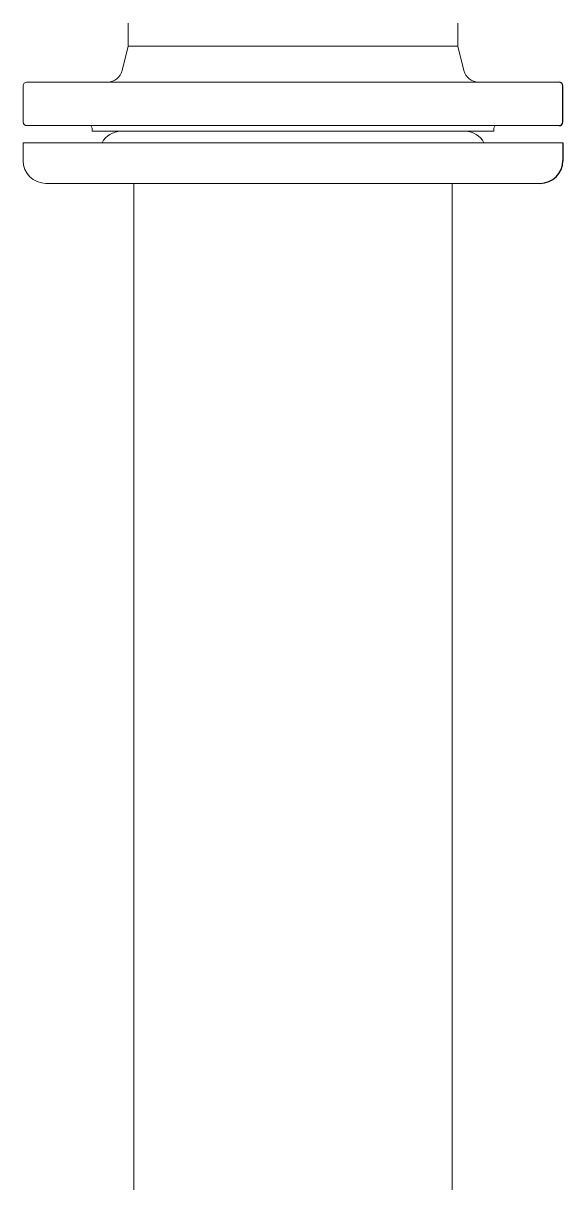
# Model space of a CAD drawing. Header units: millimetres. Extents: x 0 to 100323, y 0 to 59400.
# Drawn here: x 24974 to 25259, y 20293 to 20905 of the extents above; entities that cross this region are included whole.
import ezdxf

# ---------------------------------------------------------------- set-up
doc = ezdxf.new("R2010")
doc.units = ezdxf.units.MM
doc.header["$LTSCALE"] = 100
doc.layers.add('P_Biomass (BM)', color=150, linetype='Continuous', lineweight=18, true_color=0x007fff)
doc.layers.add('Visible', color=7, linetype='Continuous', lineweight=25)

msp = doc.modelspace()

# ---------------------------------------------------------------- linework, layer by layer
at = {"layer": 'P_Biomass (BM)'}
for p, q in [((25029.63, 20893.1), (25029.63, 20905.23)), ((25203.63, 20893.1), (25203.63, 20905.23)), ((25029.63, 20893.1), (25026.39, 20880.16)), ((25203.63, 20893.1), (25029.63, 20893.1)), ((25203.63, 20893.1), (25206.86, 20880.16)), ((24976.13, 20874.1), (25257.13, 20874.1)), ((24974.13, 20853.1), (24974.13, 20872.1)), ((25257.13, 20851.1), (24976.13, 20851.1)), ((25010.63, 20849.83), (25009.89, 20851.1)), ((25010.63, 20849.83), (25010.63, 20848.1)), ((25010.63, 20848.1), (25222.63, 20848.1)), ((25222.63, 20849.83), (25223.36, 20851.1)), ((25222.63, 20849.83), (25222.63, 20848.1)), ((24974.13, 20842.1), (25259.13, 20842.1)), ((24974.13, 20842.1), (24974.13, 20832.6)), ((24986.13, 20820.6), (24986.25, 20820.6)), ((24986.56, 20820.6), (24986.25, 20820.6)), ((24986.56, 20820.6), (25028.52, 20820.6)), ((25032.13, 20820.6), (25028.52, 20820.6)), ((25032.13, 20820.6), (25122.4, 20820.6)), ((25032.48, 20083.37), (25032.48, 20820.6)), ((25127.2, 20820.6), (25122.4, 20820.6)), ((25127.2, 20820.6), (25212.9, 20820.6)), ((25200.78, 20083.37), (25200.78, 20820.6)), ((25216.08, 20820.6), (25212.9, 20820.6)), ((25216.08, 20820.6), (25247.13, 20820.6))]:
    msp.add_line(p, q, dxfattribs=at)
for centre, radius, start, end in [((25018.63, 20882.1), 8, 270, 345.96376), ((25214.62, 20882.1), 8, 194.03624, 270), ((24976.13, 20872.1), 2, 90, 180), ((24976.13, 20853.1), 2, 180, 270), ((25025.63, 20837.1), 11, 90, 152.96431), ((25207.63, 20837.1), 11, 27.03569, 90), ((24986.13, 20832.6), 12, 180, 270)]:
    msp.add_arc(centre, radius, start, end, dxfattribs=at)
for points, knots in [([(24986.25, 20820.6), (24986.23, 20820.6), (24986.21, 20820.6), (24986.02, 20820.6), (24986.12, 20820.6), (24986.51, 20820.6), (24986.53, 20820.6), (24986.56, 20820.6)], [-3.2252988, -3.2252988, -3.2252988, -3.2252988, -3.177097, -3.177097, -2.688345, -2.688345, -2.659356, -2.659356, -2.659356, -2.659356]), ([(25028.52, 20820.6), (25028.71, 20820.6), (25028.91, 20820.6), (25029.72, 20820.61), (25030.41, 20820.61), (25031.48, 20820.6), (25031.8, 20820.6), (25032.13, 20820.6)], [-2.1952792, -2.1952792, -2.1952792, -2.1952792, -2.0993492, -2.0993492, -1.8229843, -1.8229843, -1.7097702, -1.7097702, -1.7097702, -1.7097702]), ([(25122.4, 20820.6), (25122.72, 20820.6), (25123.04, 20820.6), (25124.27, 20820.61), (25125.2, 20820.61), (25126.47, 20820.6), (25126.84, 20820.6), (25127.2, 20820.6)], [-2.1952792, -2.1952792, -2.1952792, -2.1952792, -2.0993492, -2.0993492, -1.8229843, -1.8229843, -1.7097702, -1.7097702, -1.7097702, -1.7097702]), ([(25212.9, 20820.6), (25213.16, 20820.6), (25213.41, 20820.6), (25214.35, 20820.61), (25214.97, 20820.61), (25215.7, 20820.6), (25215.9, 20820.6), (25216.08, 20820.6)], [-2.1952792, -2.1952792, -2.1952792, -2.1952792, -2.0993492, -2.0993492, -1.8229843, -1.8229843, -1.7097702, -1.7097702, -1.7097702, -1.7097702])]:
    msp.add_open_spline(points, degree=3, knots=knots, dxfattribs=at)
at = {"layer": 'Visible'}
for p, q in [((25259.13, 20853.1), (25259.13, 20872.1)), ((25259.13, 20842.1), (25259.13, 20832.6))]:
    msp.add_line(p, q, dxfattribs=at)
for centre, radius, start, end in [((25257.13, 20872.1), 2, 0, 90), ((25257.13, 20853.1), 2, 270, 0), ((25247.13, 20832.6), 12, 270, 0)]:
    msp.add_arc(centre, radius, start, end, dxfattribs=at)

doc.saveas('drawing.dxf')
